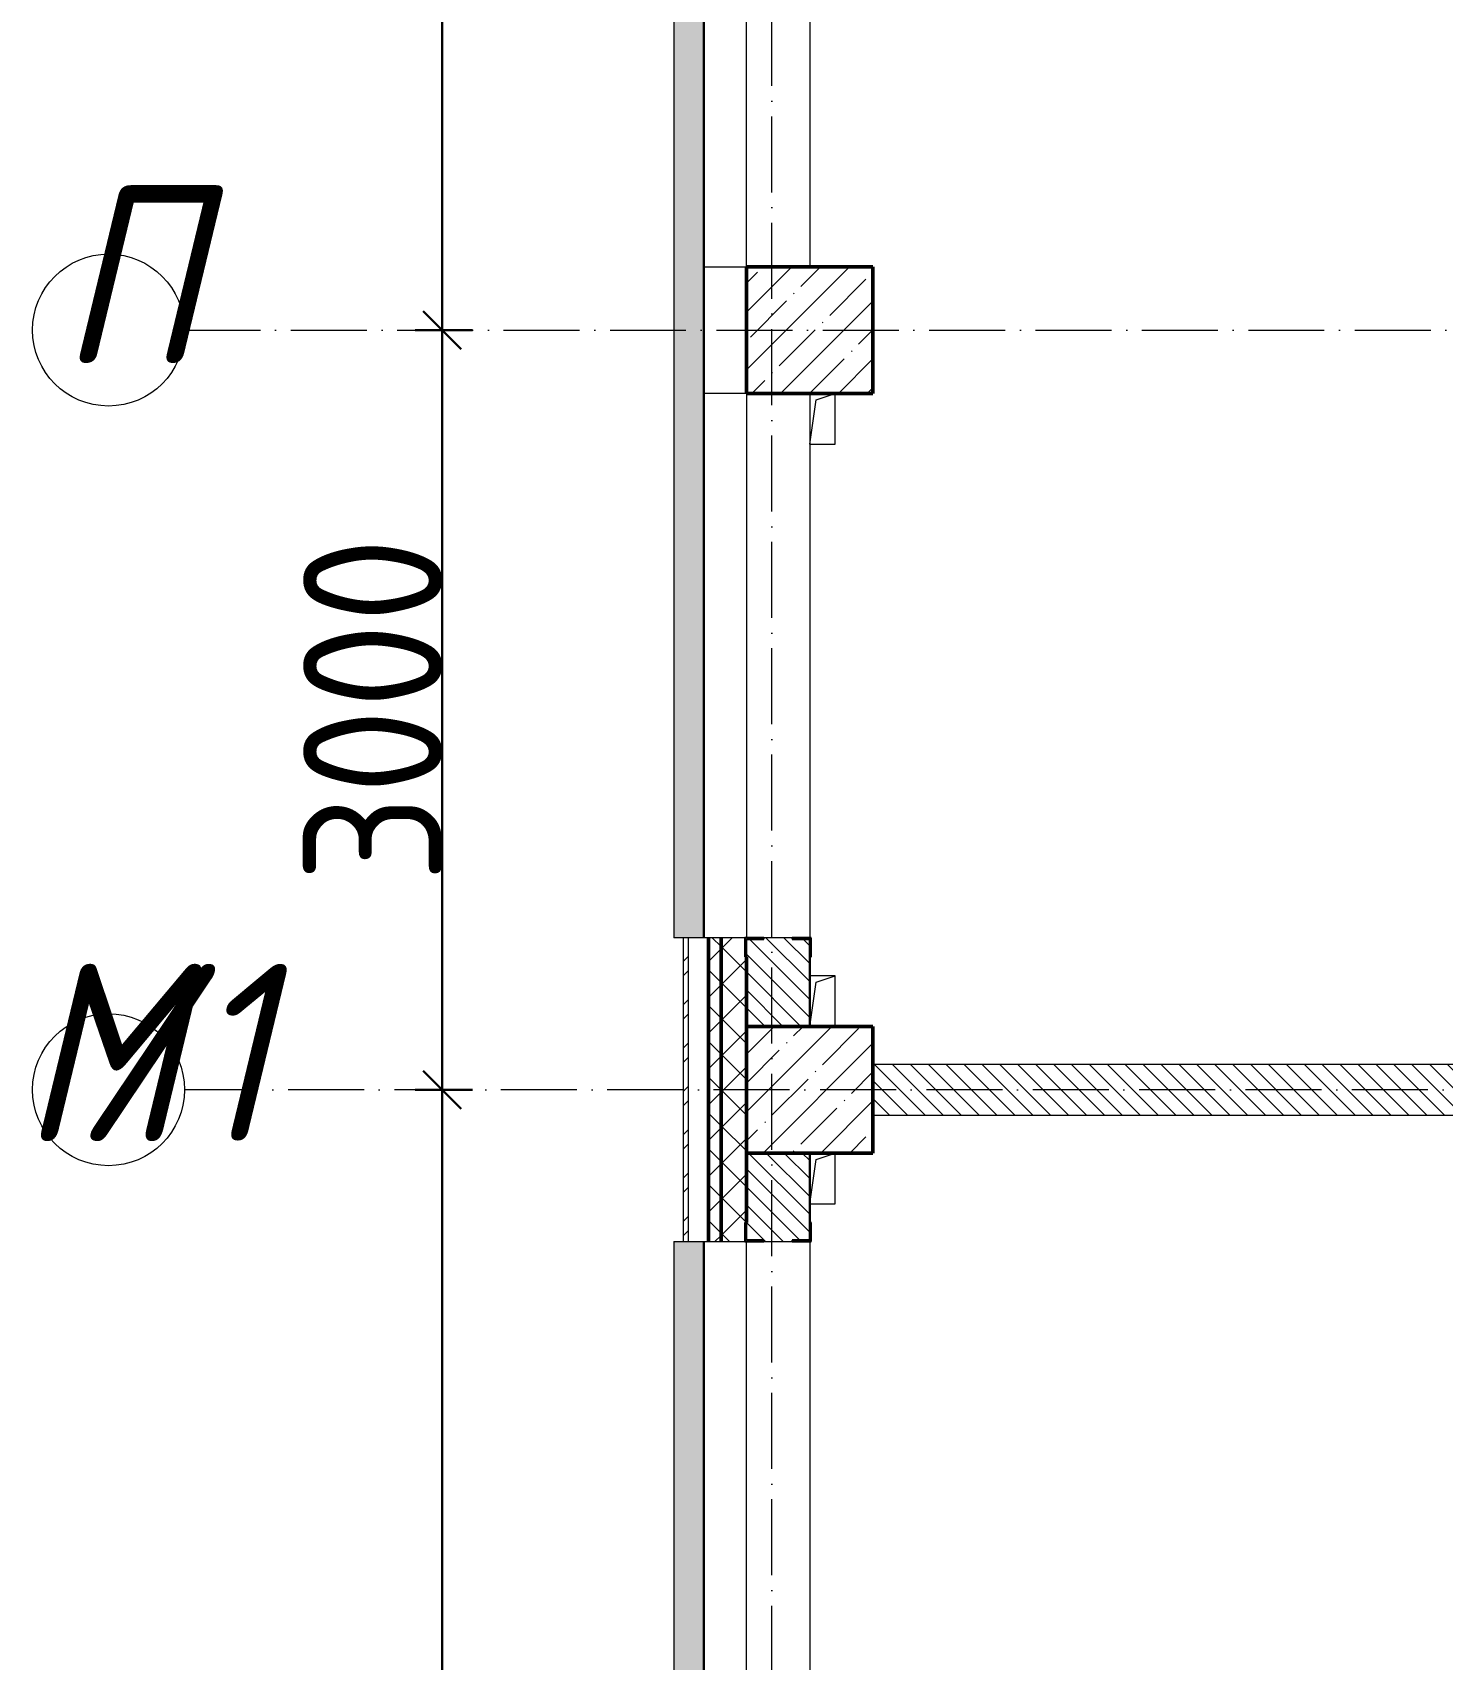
# Model space of a CAD drawing. Header units: millimetres. Extents: x -12989 to 629078, y -109036 to 555275.
# Drawn here: x 278502 to 284069, y -65632 to -59207 of the extents above; entities that cross this region are included whole.
import ezdxf

# ---------------------------------------------------------------- set-up
doc = ezdxf.new("R2010")
doc.units = ezdxf.units.MM
doc.linetypes.add('50_200_ШТРИХ_1Т_ш5_п1_п1_', pattern=[700, 500, -100, 0, -100])
for name, color, linetype, lineweight in [('4 -стяжа', 7, 'Continuous', 30), ('A-____-____-DIMS', 7, 'Continuous', 9), ('A-GENM-____-MCUT', 7, 'Continuous', 25), ('A-GENM-____-OTLN', 7, 'Continuous', 9), ('A-GENM-____-OTLN-1', 7, 'Continuous', 25), ('A-GLAZ-____-OTLN', 7, 'Continuous', 9), ('A-WALL-____-MCUT-2', 7, 'Continuous', 50), ('A-WALL-____-MCUT-3', 7, 'Continuous', 9), ('A-WALL-____-OTLN', 7, 'Continuous', 9), ('A-WALL-____-PATT-1', 7, 'Continuous', 9), ('A-WALL-FNSH-MCUT-1', 7, 'Continuous', 9), ('S-COLS-____-MCUT', 7, 'Continuous', 50), ('S-COLS-____-OTLN', 7, 'Continuous', 9), ('S-GRID-____-IDEN', 7, 'Continuous', 9), ('S-GRID-____-OTLN-1', 7, '50_200_ШТРИХ_1Т_ш5_п1_п1_', 9)]:
    doc.layers.add(name, color=color, linetype=linetype, lineweight=lineweight)
doc.layers.add('A-GLAZ-____-OTLN-1', color=7, linetype='Continuous', lineweight=9, true_color=0xc0c0c0)
doc.layers.get('4 -стяжа').off()
doc.styles.add('ISOCPEUR_I', font='isocpeui.ttf', dxfattribs={"width": 0.9, "height": 2.5})
doc.styles.add('ISOCPEUR_I_9', font='isocpeui.ttf', dxfattribs={"width": 0.9, "height": 250})
doc.styles.add('СПДС', font='isocpeur.ttf', dxfattribs={"width": 0.9})
doc.dimstyles.new('ISO-2_5_0_9К_БОЛЬШОЙ_ОСИ', dxfattribs={"dimscale": 304.8, "dimtxt": 248.995294, "dimasz": 0.492126, "dimexe": 0.393701, "dimexo": 0, "dimgap": 0, "dimtad": 1, "dimdec": 0, "dimzin": 0, "dimdsep": 46, "dimtxsty": 'ISOCPEUR_I_9', "dimblk1": 'OBLIQUE', "dimblk2": 'OBLIQUE', "dimsah": 1, "dimcen": 0.09, "dimdle": 0.393701, "dimazin": 0, "dimtfac": 1, "dimtdec": 4, "dimtix": 1, "dimtmove": 0, "dimatfit": 3, "dimfxl": 1, "dimtvp": 1, "dimtolj": 1, "dimtzin": 0, "dimarcsym": 2})
pattern_1 = [(45, (283770.71, -86863.46), (-70.71068, 70.71068), []), (135, (283770.71, -86863.46), (-70.71068, -70.71068), [])]
pattern_2 = [(135, (283770.707, -86863.456), (-35.35534, -35.35534), [])]

# ---------------------------------------------------------------- blocks, each defined once
blk = doc.blocks.new('BSC_Колонна _Прямоугольная - 500х500-V43-АР1_План отверстий 3 этажа в осях 1-64_А-ГГ')
at = {"layer": 'S-COLS-____-OTLN'}
h = blk.add_hatch(dxfattribs=at)
h.set_pattern_fill('FP_80', color=256, style=0, pattern_type=2)
h.set_pattern_definition([(45, (2200, -26481.04), (-114.0493, 114.0493), []), (45, (2314.05, -26481.04), (-114.0493, 114.0493), [201.613, -40.323, 3.353, -36.97])])
h.paths.add_polyline_path([(-250, -250), (250, -250), (250, 250), (-250, 250)], flags=0)
at = {"layer": 'S-COLS-____-MCUT'}
for p, q in [((250, 250), (-250, 250)), ((-250, 250), (-250, -250)), ((250, -250), (250, 250)), ((-250, -250), (250, -250))]:
    blk.add_line(p, q, dxfattribs=at)
blk = doc.blocks.new('BSC_Колонна _Прямоугольная - 500х500-V49-АР1_План отверстий 3 этажа в осях 1-64_А-ГГ')
at = {"layer": 'S-COLS-____-OTLN'}
h = blk.add_hatch(dxfattribs=at)
h.set_pattern_fill('FP_86', color=256, style=0, pattern_type=2)
h.set_pattern_definition([(45, (2200, -23481.04), (-114.0493, 114.0493), []), (45, (2314.05, -23481.04), (-114.0493, 114.0493), [201.613, -40.323, 3.353, -36.97])])
h.paths.add_polyline_path([(-250, -250), (250, -250), (250, 250), (-250, 250)], flags=0)
at = {"layer": 'S-COLS-____-MCUT'}
for p, q in [((250, 250), (-250, 250)), ((-250, 250), (-250, -250)), ((250, -250), (250, 250)), ((-250, -250), (250, -250))]:
    blk.add_line(p, q, dxfattribs=at)
blk = doc.blocks.new('Фахверк_СКБ_Уголок - 250_2700-27497298-АР1_План отверстий 3 этажа в осях 1-64_А-ГГ')
at = {"layer": 'A-GENM-____-MCUT'}
for p, q in [((200, 181), (125, 181)), ((125, 181), (125, 106)), ((131, 106), (131, 175)), ((131, 175), (200, 175)), ((200, 175), (200, 181)), ((125, 106), (131, 106)), ((131, -6), (125, -6)), ((125, -6), (125, -81)), ((131, -75), (131, -6)), ((125, -81), (200, -81)), ((200, -75), (131, -75)), ((200, -81), (200, -75))]:
    blk.add_line(p, q, dxfattribs=at)
blk = doc.blocks.new('AR_Отверстие прямоугольное _в плите_ - AR_Отверстие прямоугольное _в плите_-V174-АР1_План отверстий 3 этажа в осях 1-64_А-ГГ')
at = {"layer": 'A-GENM-____-OTLN'}
for p, q in [((-50, -100), (-25, 75)), ((-25, 75), (50, 100)), ((50, -100), (50, 100)), ((-50, -100), (50, -100))]:
    blk.add_line(p, q, dxfattribs=at)
blk = doc.blocks.new('AR_Отверстие прямоугольное _в плите_ - AR_Отверстие прямоугольное _в плите_-V175-АР1_План отверстий 3 этажа в осях 1-64_А-ГГ')
at = {"layer": 'A-GENM-____-OTLN'}
for p, q in [((50, 100), (-50, 100)), ((-50, -100), (-25, 75)), ((-25, 75), (50, 100)), ((50, -100), (50, 100))]:
    blk.add_line(p, q, dxfattribs=at)
blk = doc.blocks.new('Отлив_СКБ - Отлив витража_120_НВФ-31886035-АР1_План отверстий 3 этажа в осях 1-64_А-ГГ')
at = {"layer": 'A-GLAZ-____-OTLN-1'}
for points in [[(0, 120), (0, 2), (4800, 2), (4800, 120), (0, 120)], [(0, 0), (4800, 0), (4800, 2), (0, 2)]]:
    blk.add_hatch(color=256, dxfattribs=at).paths.add_polyline_path(points, flags=0)
at = {"layer": 'A-GLAZ-____-OTLN'}
for p, q in [((0, 83), (0, 120)), ((4800, 120), (0, 120)), ((4800, 120), (4800, 83)), ((0, 2), (4800, 2)), ((4800, 0), (0, 0))]:
    blk.add_line(p, q, dxfattribs=at)
blk = doc.blocks.new('Отлив_СКБ - Отлив витража_120_НВФ-V216-АР1_План отверстий 3 этажа в осях 1-64_А-ГГ')
at = {"layer": 'A-GLAZ-____-OTLN-1'}
for points in [[(0, 2), (1800, 2), (1800, 120), (0, 120), (0, 63)], [(0, 0), (1800, 0), (1800, 2), (0, 2)]]:
    blk.add_hatch(color=256, dxfattribs=at).paths.add_polyline_path(points, flags=0)
at = {"layer": 'A-GLAZ-____-OTLN'}
for p, q in [((0, 83), (0, 120)), ((1800, 120), (0, 120)), ((1800, 120), (1800, 83)), ((0, 2), (1800, 2)), ((1800, 0), (0, 0))]:
    blk.add_line(p, q, dxfattribs=at)
blk = doc.blocks.new('Ось сетки - Круг_Ø6_00__ISO-2_5_0_9K_-25732049-АР1_План отверстий 3 этажа в осях 1-64_А-ГГ')
at = {"layer": 'S-GRID-____-IDEN'}
blk.add_circle((0, 0), 3, dxfattribs=at)
blk = doc.blocks.new('_Oblique')
at = {"color": 0, "linetype": 'ByBlock', "lineweight": -2}
blk.add_line((-0.5, -0.5), (0.5, 0.5), dxfattribs=at)
blk = doc.blocks.new('*D2950')
at = {"layer": 'A-____-____-DIMS', "color": 0, "lineweight": -2, "transparency": 16777216}
for p, q in [((280119.3, -69502.4), (280119.3, -63262.4)), ((280013.2, -63382.4), (280239.3, -63382.4)), ((280013.2, -69382.4), (280239.3, -69382.4))]:
    blk.add_line(p, q, dxfattribs=at)
at = {"layer": 'Defpoints', "color": 0, "transparency": 16777216}
for p in [(280013.2, -63382.4), (280119.3, -63382.4), (280013.2, -69382.4)]:
    blk.add_point(p, dxfattribs=at)
at = {"layer": 'A-____-____-DIMS', "color": 0, "lineweight": -2, "transparency": 16777216, "xscale": 150, "yscale": 150, "zscale": 150}
for p, rotation in [((280119.3, -63382.4), 90), ((280119.3, -69382.4), 270)]:
    blk.add_blockref('_Oblique', p, dxfattribs=dict(at, rotation=rotation))
at = {"layer": 'A-____-____-DIMS', "color": 0, "transparency": 16777216, "insert": (279845, -66382.4), "char_height": 548.64, "attachment_point": 5, "rotation": 90, "style": 'СПДС'}
blk.add_mtext('\\A1;6000', dxfattribs=at)
blk = doc.blocks.new('*D2951')
at = {"layer": 'A-____-____-DIMS', "color": 0, "lineweight": -2, "transparency": 16777216}
for p, q in [((280119.3, -63502.4), (280119.3, -60262.4)), ((280013.2, -60382.4), (280239.3, -60382.4)), ((280013.2, -63382.4), (280239.3, -63382.4))]:
    blk.add_line(p, q, dxfattribs=at)
at = {"layer": 'Defpoints', "color": 0, "transparency": 16777216}
for p in [(280013.2, -60382.4), (280119.3, -60382.4), (280013.2, -63382.4)]:
    blk.add_point(p, dxfattribs=at)
at = {"layer": 'A-____-____-DIMS', "color": 0, "lineweight": -2, "transparency": 16777216, "xscale": 150, "yscale": 150, "zscale": 150}
for p, rotation in [((280119.3, -60382.4), 90), ((280119.3, -63382.4), 270)]:
    blk.add_blockref('_Oblique', p, dxfattribs=dict(at, rotation=rotation))
at = {"layer": 'A-____-____-DIMS', "color": 0, "transparency": 16777216, "insert": (279845, -61882.4), "char_height": 548.64, "attachment_point": 5, "rotation": 90, "style": 'СПДС'}
blk.add_mtext('\\A1;3000', dxfattribs=at)
blk = doc.blocks.new('*D2952')
at = {"layer": 'A-____-____-DIMS', "color": 0, "lineweight": -2, "transparency": 16777216}
for p, q in [((280119.3, -60502.4), (280119.3, -54262.4)), ((280013.2, -54382.4), (280239.3, -54382.4)), ((280013.2, -60382.4), (280239.3, -60382.4))]:
    blk.add_line(p, q, dxfattribs=at)
at = {"layer": 'Defpoints', "color": 0, "transparency": 16777216}
for p in [(280013.2, -54382.4), (280119.3, -54382.4), (280013.2, -60382.4)]:
    blk.add_point(p, dxfattribs=at)
at = {"layer": 'A-____-____-DIMS', "color": 0, "lineweight": -2, "transparency": 16777216, "xscale": 150, "yscale": 150, "zscale": 150}
for p, rotation in [((280119.3, -54382.4), 90), ((280119.3, -60382.4), 270)]:
    blk.add_blockref('_Oblique', p, dxfattribs=dict(at, rotation=rotation))
at = {"layer": 'A-____-____-DIMS', "color": 0, "transparency": 16777216, "insert": (279845, -57382.4), "char_height": 548.64, "attachment_point": 5, "rotation": 90, "style": 'СПДС'}
blk.add_mtext('\\A1;6000', dxfattribs=at)
blk = doc.blocks.new('3эт')
at = {"layer": 'S-GRID-____-OTLN-1', "color": 251, "ltscale": 0.6, "true_color": 0x636466}
for p, q in [((281420.7, -91346.1), (281420.7, -36982.5)), ((279101.9, -60382.4), (310478.4, -60382.4)), ((310478.4, -63382.4), (279101.9, -63382.4))]:
    blk.add_line(p, q, dxfattribs=at)
at = {"layer": 'S-GRID-____-IDEN', "char_height": 700, "attachment_point": 1, "style": 'ISOCPEUR_I'}
for s, insert, width in [('\\fISOCPEUR|b0|i1|c204|p34|;\\W.9;П', (278606.7, -59814.8), 223.671), ('\\fISOCPEUR|b0|i1|c204|p34|;\\W.9;М', (278457.1, -62885.4), 252.532), ('/1', (278665.5, -62885.4), 346.329)]:
    blk.add_mtext(s, dxfattribs=dict(at, insert=insert, width=width))
at = {"layer": 'A-____-____-DIMS'}
for base, p1, p2, override, picture, middle in [((280119.3, -54382.4), (280013.2, -60382.4), (280013.2, -54382.4), {"dimtxt": 1.8, "dimpost": '<>', "dimtxsty": 'СПДС', "dimfxl": 6000}, '*D2952', (279845, -57382.4)), ((280119.3, -60382.4), (280013.2, -63382.4), (280013.2, -60382.4), {"dimtxt": 1.8, "dimpost": '<>', "dimtxsty": 'СПДС', "dimfxl": 3000}, '*D2951', (279845, -61882.4)), ((280119.3, -63382.4), (280013.2, -69382.4), (280013.2, -63382.4), {"dimtxt": 1.8, "dimpost": '<>', "dimtxsty": 'СПДС', "dimfxl": 6000}, '*D2950', (279845, -66382.4))]:
    dim = blk.add_linear_dim(base=base, p1=p1, p2=p2, angle=90, dimstyle='ISO-2_5_0_9К_БОЛЬШОЙ_ОСИ', override=override, dxfattribs=at)
    dim.commit()
    dim.dimension.update_dxf_attribs({"geometry": picture, "text_midpoint": middle})

msp = doc.modelspace()

# ---------------------------------------------------------------- hatches: boundary and pattern name
at = {"layer": 'A-WALL-____-PATT-1'}
h = msp.add_hatch(dxfattribs=at)
h.set_pattern_fill('FP_6', color=256, style=0, pattern_type=2)
h.set_pattern_definition(pattern_2)
h.paths.add_polyline_path([(281501.7074, -63132.4142), (281570.7074, -63132.4142), (281570.7074, -62788.4142), (281501.7074, -62788.4142), (281501.7074, -62782.4142), (281389.7074, -62782.4142), (281389.7074, -62788.4142), (281320.7074, -62788.4142), (281320.7074, -63132.4142), (281389.7074, -63132.4142)], flags=0)
h.paths.add_polyline_path([(281501.7074, -57982.4142), (281501.7074, -57976.4142), (281570.7074, -57976.4142), (281570.7074, -56788.4142), (281501.7074, -56788.4142), (281501.7074, -56782.4142), (281389.7074, -56782.4142), (281389.7074, -56788.4142), (281320.7074, -56788.4142), (281320.7074, -57976.4142), (281389.7074, -57976.4142), (281389.7074, -57982.4142)], flags=0)
h.paths.add_polyline_path([(281501.7074, -54982.4142), (281501.7074, -54976.4142), (281570.7074, -54976.4142), (281570.7074, -54632.4142), (281320.7074, -54632.4142), (281320.7074, -54976.4142), (281389.7074, -54976.4142), (281389.7074, -54982.4142)], flags=0)
h = msp.add_hatch(dxfattribs=at)
h.set_pattern_fill('FP_3', color=256, style=0, pattern_type=2)
h.set_pattern_definition([(45, (283770.71, -86863.46), (-85.5366, 85.5366), []), (45, (283827.73, -86863.46), (-85.5366, 85.5366), [])])
h.paths.add_polyline_path([(281090.7074, -77347.4142), (281090.7074, -75032.4142), (281070.7074, -75032.4142), (281070.7074, -77347.4142)], flags=0)
h.paths.add_polyline_path([(281070.7074, -73232.4142), (281090.7074, -73232.4142), (281090.7074, -71782.4142), (281070.7074, -71782.4142), (281070.7074, -72368.9168)], flags=0)
h.paths.add_polyline_path([(281070.7074, -69982.4142), (281090.7074, -69982.4142), (281090.7074, -68782.4142), (281070.7074, -68782.4142), (281070.7074, -68928.7953)], flags=0)
h.paths.add_polyline_path([(281090.7074, -66982.4142), (281090.7074, -65782.4142), (281070.7074, -65782.4142), (281070.7074, -66982.4142)], flags=0)
h.paths.add_polyline_path([(281090.7074, -63982.4142), (281090.7074, -62782.4037), (281070.7074, -62782.4037), (281070.7074, -63982.4142)], flags=0)
h = msp.add_hatch(dxfattribs=at)
h.set_pattern_fill('FP_1', color=256, style=0, pattern_type=2)
h.set_pattern_definition(pattern_1)
h.paths.add_polyline_path([(281220.7074, -77347.4142), (281220.7074, -75032.4142), (281170.7074, -75032.4142), (281170.7074, -77347.4142)], flags=0)
h.paths.add_polyline_path([(281170.7074, -73232.4142), (281220.7074, -73232.4142), (281220.7074, -71782.4142), (281170.7074, -71782.4142), (281170.7074, -72368.9168)], flags=0)
h.paths.add_polyline_path([(281220.7074, -69982.4142), (281220.7074, -68782.4142), (281170.7074, -68782.4142), (281170.7074, -69982.4142)], flags=0)
h.paths.add_polyline_path([(281220.7074, -66982.4142), (281220.7074, -65782.4142), (281170.7074, -65782.4142), (281170.7074, -66982.4142)], flags=0)
h.paths.add_polyline_path([(281220.7074, -63982.4142), (281220.7074, -62782.4037), (281170.7074, -62782.4037), (281170.7074, -63982.4142)], flags=0)
h = msp.add_hatch(dxfattribs=at)
h.set_pattern_fill('FP_1', color=256, style=0, pattern_type=2)
h.set_pattern_definition(pattern_1)
h.paths.add_polyline_path([(281220.7074, -77347.4142), (281320.7074, -77347.4142), (281320.7074, -75107.4142), (281314.7074, -75107.4142), (281314.7074, -75032.4142), (281220.7074, -75032.4142), (281220.7074, -77332.4142)], flags=0)
h.paths.add_polyline_path([(281314.7074, -73232.4142), (281314.7074, -73157.4142), (281320.7074, -73157.4142), (281320.7074, -71857.4142), (281314.7074, -71857.4142), (281314.7074, -71782.4142), (281220.7074, -71782.4142), (281220.7074, -73232.4142)], flags=0)
h.paths.add_polyline_path([(281314.7074, -69982.4142), (281314.7074, -69907.4142), (281320.7074, -69907.4142), (281320.7074, -68857.4142), (281314.7074, -68857.4142), (281314.7074, -68782.4142), (281220.7074, -68782.4142), (281220.7074, -69982.4142)], flags=0)
h.paths.add_polyline_path([(281314.7074, -66982.4142), (281314.7074, -66907.4142), (281320.7074, -66907.4142), (281320.7074, -65857.4142), (281314.7074, -65857.4142), (281314.7074, -65782.4142), (281220.7074, -65782.4142), (281220.7074, -66982.4142)], flags=0)
h.paths.add_polyline_path([(281314.7074, -63982.4142), (281314.7074, -63907.4142), (281320.7074, -63907.4142), (281320.7074, -62857.4142), (281314.7074, -62857.4142), (281314.7074, -62782.4142), (281220.7074, -62782.4142), (281220.7074, -63982.4142)], flags=0)
h = msp.add_hatch(dxfattribs=at)
h.set_pattern_fill('FP_6', color=256, style=0, pattern_type=2)
h.set_pattern_definition(pattern_2)
h.paths.add_polyline_path([(288870.7074, -63482.4142), (288870.7074, -63282.4142), (285326.7074, -63282.4142), (285326.7074, -63351.4142), (285320.7074, -63351.4142), (285320.7074, -63282.4142), (281820.7074, -63282.4142), (281820.7074, -63482.4142), (285320.7074, -63482.4142), (285320.7074, -63413.4142), (285326.7074, -63413.4142), (285326.7074, -63482.4142), (287291.9591, -63482.4142)], flags=0)
h = msp.add_hatch(dxfattribs=at)
h.set_pattern_fill('FP_6', color=256, style=0, pattern_type=2)
h.set_pattern_definition(pattern_2)
h.paths.add_polyline_path([(281320.7074, -69132.4142), (281570.7074, -69132.4142), (281570.7074, -68788.4142), (281501.7074, -68788.4142), (281501.7074, -68782.4142), (281389.7074, -68782.4142), (281389.7074, -68788.4142), (281320.7074, -68788.4142), (281320.7074, -68928.7953)], flags=0)
h.paths.add_polyline_path([(281501.7074, -66982.4142), (281501.7074, -66976.4142), (281570.7074, -66976.4142), (281570.7074, -65788.4142), (281501.7074, -65788.4142), (281501.7074, -65782.4142), (281389.7074, -65782.4142), (281389.7074, -65788.4142), (281320.7074, -65788.4142), (281320.7074, -66976.4142), (281389.7074, -66976.4142), (281389.7074, -66982.4142)], flags=0)
h.paths.add_polyline_path([(281501.7074, -63982.4142), (281501.7074, -63976.4142), (281570.7074, -63976.4142), (281570.7074, -63632.4142), (281320.7074, -63632.4142), (281320.7074, -63976.4142), (281389.7074, -63976.4142), (281389.7074, -63982.4142)], flags=0)

# ---------------------------------------------------------------- linework, layer by layer
at = {"color": 4, "lineweight": 30}
for points in [[(281570.7074, -63132.4142), (281570.7074, -62788.4142)], [(281570.7074, -63976.4142), (281570.7074, -63632.4142)]]:
    msp.add_lwpolyline(points, dxfattribs=at)
at = {"layer": 'A-WALL-____-MCUT-2'}
for p, q in [((281170.7074, -63982.4142), (281170.7074, -62782.4037)), ((281220.7074, -63982.4142), (281220.7074, -62782.4037)), ((281320.7074, -63132.4142), (281320.7074, -62857.4142)), ((281320.7074, -63907.4142), (281320.7074, -63632.4142))]:
    msp.add_line(p, q, dxfattribs=at)
at = {"layer": 'A-WALL-____-MCUT-3'}
for p, q in [((281314.7074, -62782.4037), (281090.7074, -62782.4037)), ((281090.7074, -62782.4037), (281090.7074, -63982.4142)), ((281501.7074, -62782.4037), (281389.7074, -62782.4037)), ((281570.7074, -63132.4142), (281570.7074, -62857.4142)), ((285320.7074, -63282.4142), (281820.7074, -63282.4142)), ((281820.7074, -63482.4142), (285320.7074, -63482.4142)), ((281570.7074, -63907.4142), (281570.7074, -63632.4142)), ((281090.7074, -63982.4142), (281314.7074, -63982.4142)), ((281389.7074, -63982.4142), (281501.7074, -63982.4142))]:
    msp.add_line(p, q, dxfattribs=at)
at = {"layer": 'A-WALL-____-OTLN'}
for p, q in [((281320.7074, -60132.4142), (281320.7074, -57982.4142)), ((281570.7074, -57982.4142), (281570.7074, -60132.4142)), ((281153.7074, -60132.4142), (281320.7074, -60132.4142)), ((281320.7074, -60632.4037), (281153.7074, -60632.4037)), ((281320.7074, -60632.4142), (281320.7074, -62782.4037)), ((281570.7074, -60632.4142), (281570.7074, -62782.4037)), ((281320.7074, -65782.4142), (281320.7074, -63982.4142)), ((281570.7074, -63982.4142), (281570.7074, -65782.4142))]:
    msp.add_line(p, q, dxfattribs=at)
at = {"layer": 'A-WALL-FNSH-MCUT-1'}
for p, q in [((281070.7074, -62782.4037), (281070.7074, -63982.4142)), ((281090.7074, -62782.4037), (281070.7074, -62782.4037)), ((281070.7074, -63982.4142), (281090.7074, -63982.4142))]:
    msp.add_line(p, q, dxfattribs=at)

# ---------------------------------------------------------------- block references
at = {"layer": '4 -стяжа'}
msp.add_blockref('3эт', (0, 0), dxfattribs=at)
at = {"layer": 'A-GENM-____-OTLN'}
for name, p in [('AR_Отверстие прямоугольное _в плите_ - AR_Отверстие прямоугольное _в плите_-V174-АР1_План отверстий 3 этажа в осях 1-64_А-ГГ', (281620.7074, -60732.4142)), ('AR_Отверстие прямоугольное _в плите_ - AR_Отверстие прямоугольное _в плите_-V175-АР1_План отверстий 3 этажа в осях 1-64_А-ГГ', (281620.7074, -63032.4142)), ('AR_Отверстие прямоугольное _в плите_ - AR_Отверстие прямоугольное _в плите_-V174-АР1_План отверстий 3 этажа в осях 1-64_А-ГГ', (281620.7074, -63732.4142))]:
    msp.add_blockref(name, p, dxfattribs=at)
at = {"layer": 'A-GENM-____-OTLN-1'}
for p, rotation in [((281395.7074, -62657.4142), 269.9999999999999), ((281495.7074, -64107.4142), 89.99999999999991)]:
    msp.add_blockref('Фахверк_СКБ_Уголок - 250_2700-27497298-АР1_План отверстий 3 этажа в осях 1-64_А-ГГ', p, dxfattribs=dict(at, rotation=rotation))
at = {"layer": 'A-GLAZ-____-OTLN', "rotation": 90}
for name, p in [('Отлив_СКБ - Отлив витража_120_НВФ-31886035-АР1_План отверстий 3 этажа в осях 1-64_А-ГГ', (281153.7074, -62782.4142)), ('Отлив_СКБ - Отлив витража_120_НВФ-V216-АР1_План отверстий 3 этажа в осях 1-64_А-ГГ', (281153.7074, -65782.4142))]:
    msp.add_blockref(name, p, dxfattribs=at)
at = {"layer": 'S-COLS-____-OTLN'}
for name, p in [('BSC_Колонна _Прямоугольная - 500х500-V43-АР1_План отверстий 3 этажа в осях 1-64_А-ГГ', (281570.7074, -60382.4142)), ('BSC_Колонна _Прямоугольная - 500х500-V49-АР1_План отверстий 3 этажа в осях 1-64_А-ГГ', (281570.7074, -63382.4142))]:
    msp.add_blockref(name, p, dxfattribs=at)
at = {"layer": 'S-GRID-____-IDEN', "xscale": 99.99999999999993, "yscale": 99.99999999999993, "zscale": 99.99999999999993}
for p, rotation in [((278801.9372, -60382.4142), 269.9999999999996), ((278801.9372, -63382.4142), 89.9999999999998)]:
    msp.add_blockref('Ось сетки - Круг_Ø6_00__ISO-2_5_0_9K_-25732049-АР1_План отверстий 3 этажа в осях 1-64_А-ГГ', p, dxfattribs=dict(at, rotation=rotation))

doc.saveas('drawing.dxf')
